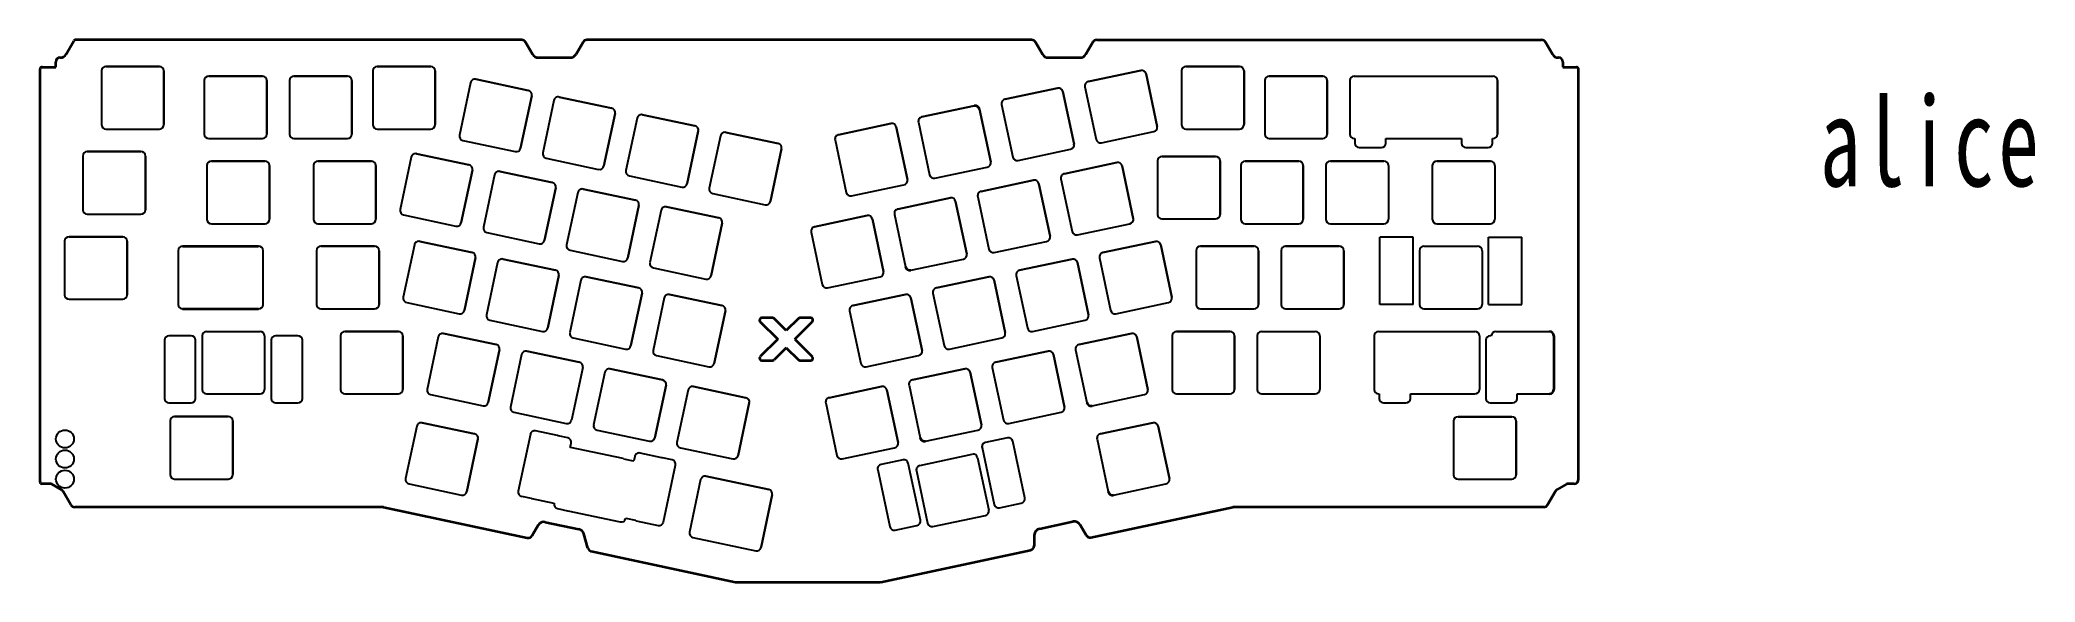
# Model space of a CAD drawing. Header units: millimetres. Extents: x 0 to 446, y 0 to 121.
import ezdxf

# ---------------------------------------------------------------- set-up
doc = ezdxf.new("R2010")
doc.units = ezdxf.units.MM
doc.layers.get('0').update_dxf_attribs({"lineweight": 35})
doc.styles.add('标准', font='', dxfattribs={"width": 0.667})
doc.styles.get('标准').set_extended_font_data('仿宋_gb2312')

msp = doc.modelspace()

# ---------------------------------------------------------------- linework, layer by layer
for p, q in [((5.86, 118.17), (7.57, 121.13)), ((107.81, 121.38), (8, 121.38)), ((108.67, 120.88), (110.24, 118.17)), ((119.96, 118.17), (121.53, 120.88)), ((221.91, 121.38), (122.39, 121.38)), ((222.77, 120.88), (224.34, 118.17)), ((234.06, 118.17), (235.63, 120.88)), ((236.49, 121.38), (336.01, 121.38)), ((336.87, 120.88), (338.44, 118.17)), ((3.53, 115.28), (3.53, 116.42)), ((4.53, 117.42), (4.56, 117.42)), ((111.54, 117.42), (118.66, 117.42)), ((225.64, 117.42), (232.76, 117.42)), ((339.74, 117.42), (339.77, 117.42)), ((340.77, 116.42), (340.77, 115.28)), ((0, 114.78), (0, 22.53)), ((0.5, 115.28), (3.53, 115.28)), ((340.77, 115.28), (343.8, 115.28)), ((344.3, 23.03), (344.3, 114.78)), ((161.17, 58.3), (165.09, 54.38)), ((163.94, 59.15), (161.52, 59.15)), ((167, 56.3), (164.29, 59.01)), ((169.71, 59.01), (167, 56.3)), ((168.92, 54.38), (172.83, 58.3)), ((172.48, 59.15), (170.07, 59.15)), ((165.09, 54.38), (161.17, 50.47)), ((168.92, 54.38), (172.83, 50.47)), ((161.52, 49.61), (163.94, 49.61)), ((167, 52.47), (164.29, 49.76)), ((167, 52.47), (169.71, 49.76)), ((170.07, 49.61), (172.48, 49.61)), ((2.19, 22.03), (0.5, 22.03)), ((2.69, 21.9), (4.83, 20.66)), ((6.93, 17.29), (5.19, 20.3)), ((339.13, 20.34), (337.37, 17.29)), ((341.56, 21.9), (339.5, 20.71)), ((343.3, 22.03), (342.06, 22.03)), ((76.67, 16.79), (7.8, 16.79)), ((76.87, 16.77), (109.06, 9.93)), ((113.09, 13.45), (120.59, 11.86)), ((223.68, 11.94), (231.15, 13.55)), ((235.18, 10.02), (266.93, 16.77)), ((336.51, 16.79), (267.13, 16.79)), ((111.48, 12.73), (110.14, 10.41)), ((122.63, 7.59), (121.72, 10.8)), ((222.5, 10.51), (222.44, 8.1)), ((234.11, 10.5), (232.76, 12.83)), ((123.38, 6.89), (155.67, 0.02)), ((188.13, 0.02), (221.65, 7.15)), ((155.88, 0), (187.92, 0))]:
    msp.add_line(p, q)
at = {"color": 0, "linetype": 'Continuous', "lineweight": 25}
for p, q in [((13.76, 114.42), (13.76, 102.42)), ((13.76, 114.42), (13.76, 102.42)), ((13.76, 114.42), (13.76, 102.42)), ((13.76, 114.42), (13.76, 102.42)), ((26.76, 115.42), (14.76, 115.42)), ((26.76, 115.42), (14.76, 115.42)), ((26.76, 115.42), (14.76, 115.42)), ((14.76, 115.42), (26.76, 115.42)), ((27.76, 102.42), (27.76, 114.42)), ((27.76, 102.42), (27.76, 114.42)), ((27.76, 102.42), (27.76, 114.42)), ((27.76, 114.42), (27.76, 102.42)), ((36.78, 112.28), (36.78, 100.28)), ((36.78, 112.28), (36.78, 100.28)), ((49.78, 113.28), (37.78, 113.28)), ((37.78, 113.28), (49.78, 113.28)), ((50.78, 100.28), (50.78, 112.28)), ((50.78, 112.28), (50.78, 100.28)), ((55.83, 112.28), (55.83, 100.28)), ((55.83, 112.28), (55.83, 100.28)), ((68.83, 113.28), (56.83, 113.28)), ((56.83, 113.28), (68.83, 113.28)), ((69.83, 100.28), (69.83, 112.28)), ((69.83, 112.28), (69.83, 100.28)), ((74.47, 114.42), (74.47, 102.42)), ((74.47, 114.42), (74.47, 102.42)), ((87.47, 115.42), (75.47, 115.42)), ((75.47, 115.42), (87.47, 115.42)), ((88.47, 102.42), (88.47, 114.42)), ((88.47, 114.42), (88.47, 102.42)), ((96.37, 111.78), (93.88, 100.04)), ((96.37, 111.78), (93.88, 100.04)), ((109.29, 110.06), (97.56, 112.55)), ((97.56, 112.55), (109.29, 110.06)), ((246.34, 114.53), (234.61, 112.04)), ((234.61, 112.04), (246.34, 114.53)), ((250.02, 102.02), (247.53, 113.76)), ((247.53, 113.76), (250.02, 102.02)), ((255.43, 114.42), (255.43, 102.42)), ((255.43, 114.42), (255.43, 102.42)), ((268.43, 115.42), (256.43, 115.42)), ((256.43, 115.42), (268.43, 115.42)), ((269.43, 102.42), (269.43, 114.42)), ((269.43, 114.42), (269.43, 102.42)), ((274.06, 112.28), (274.06, 100.28)), ((274.06, 112.28), (274.06, 100.28)), ((287.06, 113.28), (275.06, 113.28)), ((275.06, 113.28), (287.06, 113.28)), ((288.06, 100.28), (288.06, 112.28)), ((288.06, 112.28), (288.06, 100.28)), ((293.11, 112.28), (293.11, 100.28)), ((293.11, 112.28), (293.11, 100.28)), ((294.11, 113.28), (325.16, 113.28)), ((294.11, 113.28), (325.16, 113.28)), ((326.16, 100.28), (326.16, 112.28)), ((326.16, 112.28), (326.16, 100.28)), ((107.57, 97.13), (110.06, 108.87)), ((110.06, 108.87), (107.57, 97.13)), ((115, 107.82), (112.51, 96.08)), ((115, 107.82), (112.51, 96.08)), ((127.93, 106.1), (116.19, 108.59)), ((116.19, 108.59), (127.93, 106.1)), ((227.71, 110.57), (215.97, 108.08)), ((215.97, 108.08), (227.71, 110.57)), ((231.39, 98.06), (228.9, 109.8)), ((228.9, 109.8), (231.39, 98.06)), ((233.84, 110.85), (236.33, 99.11)), ((233.84, 110.85), (236.33, 99.11)), ((126.2, 93.17), (128.7, 104.91)), ((128.7, 104.91), (126.2, 93.17)), ((133.64, 103.86), (131.14, 92.12)), ((133.64, 103.86), (131.14, 92.12)), ((146.56, 102.14), (134.82, 104.63)), ((134.82, 104.63), (146.56, 102.14)), ((196.57, 102.93), (199.06, 91.19)), ((196.57, 102.93), (199.06, 91.19)), ((209.08, 106.61), (197.34, 104.12)), ((197.34, 104.12), (209.08, 106.61)), ((212.76, 94.1), (210.26, 105.84)), ((210.26, 105.84), (212.76, 94.1)), ((215.2, 106.89), (217.7, 95.15)), ((215.2, 106.89), (217.7, 95.15)), ((14.76, 101.42), (26.76, 101.42)), ((14.76, 101.42), (26.76, 101.42)), ((14.76, 101.42), (26.76, 101.42)), ((14.76, 101.42), (26.76, 101.42)), ((37.78, 99.28), (49.78, 99.28)), ((37.78, 99.28), (49.78, 99.28)), ((56.83, 99.28), (68.83, 99.28)), ((56.83, 99.28), (68.83, 99.28)), ((75.47, 101.42), (87.47, 101.42)), ((75.47, 101.42), (87.47, 101.42)), ((94.65, 98.86), (106.38, 96.36)), ((94.65, 98.86), (106.38, 96.36)), ((144.84, 89.21), (147.33, 100.95)), ((147.33, 100.95), (144.84, 89.21)), ((152.27, 99.9), (149.78, 88.16)), ((152.27, 99.9), (149.78, 88.16)), ((165.2, 98.17), (153.46, 100.67)), ((153.46, 100.67), (165.2, 98.17)), ((177.93, 98.97), (180.43, 87.23)), ((177.93, 98.97), (180.43, 87.23)), ((190.44, 102.65), (178.7, 100.15)), ((178.7, 100.15), (190.44, 102.65)), ((194.12, 90.14), (191.63, 101.88)), ((191.63, 101.88), (194.12, 90.14)), ((237.52, 98.34), (249.25, 100.84)), ((237.52, 98.34), (249.25, 100.84)), ((256.43, 101.42), (268.43, 101.42)), ((256.43, 101.42), (268.43, 101.42)), ((275.06, 99.28), (287.06, 99.28)), ((275.06, 99.28), (287.06, 99.28)), ((294.11, 99.28), (294.2, 99.28)), ((294.11, 99.28), (294.2, 99.28)), ((294.2, 99.28), (294.2, 98.28)), ((294.2, 99.28), (294.2, 98.28)), ((301.2, 98.28), (301.2, 99.28)), ((301.2, 99.28), (318.07, 99.28)), ((301.2, 98.28), (301.2, 99.28)), ((301.2, 99.28), (318.07, 99.28)), ((318.07, 99.28), (318.07, 98.28)), ((318.07, 99.28), (318.07, 98.28)), ((325.07, 98.28), (325.07, 99.28)), ((325.07, 99.28), (325.16, 99.28)), ((325.07, 98.28), (325.07, 99.28)), ((325.07, 99.28), (325.16, 99.28)), ((9.6, 95.37), (9.6, 83.37)), ((9.6, 95.37), (9.6, 83.37)), ((9.6, 95.37), (9.6, 83.37)), ((9.6, 95.37), (9.6, 83.37)), ((22.6, 96.37), (10.6, 96.37)), ((22.6, 96.37), (10.6, 96.37)), ((22.6, 96.37), (10.6, 96.37)), ((10.6, 96.37), (22.6, 96.37)), ((23.6, 83.37), (23.6, 95.37)), ((23.6, 83.37), (23.6, 95.37)), ((23.6, 83.37), (23.6, 95.37)), ((23.6, 95.37), (23.6, 83.37)), ((50.38, 94.23), (38.38, 94.23)), ((38.38, 94.23), (50.38, 94.23)), ((74.19, 94.23), (62.19, 94.23)), ((62.19, 94.23), (74.19, 94.23)), ((83.09, 95.13), (80.6, 83.39)), ((83.09, 95.13), (80.6, 83.39)), ((96.01, 93.41), (84.28, 95.9)), ((84.28, 95.9), (96.01, 93.41)), ((113.28, 94.9), (125.02, 92.4)), ((113.28, 94.9), (125.02, 92.4)), ((163.47, 85.25), (165.97, 96.99)), ((165.97, 96.99), (163.47, 85.25)), ((218.88, 94.38), (230.62, 96.88)), ((218.88, 94.38), (230.62, 96.88)), ((240.98, 93.92), (229.25, 91.43)), ((229.25, 91.43), (240.98, 93.92)), ((250.07, 94.29), (250.07, 82.29)), ((250.07, 94.29), (250.07, 82.29)), ((263.07, 95.29), (251.07, 95.29)), ((251.07, 95.29), (263.07, 95.29)), ((264.07, 82.29), (264.07, 94.29)), ((264.07, 94.29), (264.07, 82.29)), ((281.7, 94.23), (269.7, 94.23)), ((269.7, 94.23), (281.7, 94.23)), ((300.75, 94.23), (288.75, 94.23)), ((288.75, 94.23), (300.75, 94.23)), ((295.2, 97.28), (300.2, 97.28)), ((295.2, 97.28), (300.2, 97.28)), ((324.57, 94.23), (312.57, 94.23)), ((312.57, 94.23), (324.57, 94.23)), ((319.07, 97.28), (324.07, 97.28)), ((319.07, 97.28), (324.07, 97.28)), ((37.38, 93.23), (37.38, 81.23)), ((37.38, 93.23), (37.38, 81.23)), ((51.38, 81.23), (51.38, 93.23)), ((51.38, 93.23), (51.38, 81.23)), ((61.19, 93.23), (61.19, 81.23)), ((61.19, 93.23), (61.19, 81.23)), ((75.19, 81.23), (75.19, 93.23)), ((75.19, 93.23), (75.19, 81.23)), ((94.29, 80.48), (96.78, 92.22)), ((96.78, 92.22), (94.29, 80.48)), ((101.72, 91.17), (99.23, 79.43)), ((101.72, 91.17), (99.23, 79.43)), ((114.65, 89.45), (102.91, 91.94)), ((102.91, 91.94), (114.65, 89.45)), ((131.91, 90.94), (143.65, 88.44)), ((131.91, 90.94), (143.65, 88.44)), ((200.25, 90.42), (211.99, 92.92)), ((200.25, 90.42), (211.99, 92.92)), ((222.35, 89.96), (210.61, 87.47)), ((210.61, 87.47), (222.35, 89.96)), ((228.48, 90.24), (230.97, 78.5)), ((228.48, 90.24), (230.97, 78.5)), ((244.66, 81.41), (242.17, 93.15)), ((242.17, 93.15), (244.66, 81.41)), ((268.7, 93.23), (268.7, 81.23)), ((268.7, 93.23), (268.7, 81.23)), ((282.7, 81.23), (282.7, 93.23)), ((282.7, 93.23), (282.7, 81.23)), ((287.75, 93.23), (287.75, 81.23)), ((287.75, 93.23), (287.75, 81.23)), ((301.75, 93.23), (301.75, 81.23)), ((311.57, 93.23), (311.57, 81.23)), ((325.57, 93.23), (325.57, 81.23)), ((112.92, 76.52), (115.42, 88.26)), ((115.42, 88.26), (112.92, 76.52)), ((120.36, 87.21), (117.86, 75.47)), ((120.36, 87.21), (117.86, 75.47)), ((133.28, 85.49), (121.54, 87.98)), ((121.54, 87.98), (133.28, 85.49)), ((150.55, 86.98), (162.28, 84.48)), ((150.55, 86.98), (162.28, 84.48)), ((181.62, 86.46), (193.35, 88.96)), ((181.62, 86.46), (193.35, 88.96)), ((203.72, 86), (191.98, 83.51)), ((191.98, 83.51), (203.72, 86)), ((207.4, 73.49), (204.9, 85.23)), ((204.9, 85.23), (207.4, 73.49)), ((209.84, 86.28), (212.34, 74.54)), ((209.84, 86.28), (212.34, 74.54)), ((226.03, 77.45), (223.54, 89.19)), ((223.54, 89.19), (226.03, 77.45)), ((10.6, 82.37), (22.6, 82.37)), ((10.6, 82.37), (22.6, 82.37)), ((10.6, 82.37), (22.6, 82.37)), ((10.6, 82.37), (22.6, 82.37)), ((81.37, 82.21), (93.1, 79.71)), ((81.37, 82.21), (93.1, 79.71)), ((131.56, 72.56), (134.05, 84.3)), ((134.05, 84.3), (131.56, 72.56)), ((138.99, 83.25), (136.5, 71.51)), ((138.99, 83.25), (136.5, 71.51)), ((151.92, 81.52), (140.18, 84.02)), ((140.18, 84.02), (151.92, 81.52)), ((185.08, 82.04), (173.34, 79.54)), ((173.34, 79.54), (185.08, 82.04)), ((188.76, 69.53), (186.27, 81.27)), ((186.27, 81.27), (188.76, 69.53)), ((191.21, 82.32), (193.7, 70.58)), ((191.21, 82.32), (193.7, 70.58)), ((251.07, 81.29), (263.07, 81.29)), ((251.07, 81.29), (263.07, 81.29)), ((5.53, 76.32), (5.53, 64.32)), ((5.53, 76.32), (5.53, 64.32)), ((5.53, 76.32), (5.53, 64.32)), ((5.53, 76.32), (5.53, 64.32)), ((5.53, 76.32), (5.53, 64.32)), ((5.53, 76.32), (5.53, 64.32)), ((18.53, 77.32), (6.53, 77.32)), ((18.53, 77.32), (6.53, 77.32)), ((18.53, 77.32), (6.53, 77.32)), ((18.53, 77.32), (6.53, 77.32)), ((18.53, 77.32), (6.53, 77.32)), ((6.53, 77.32), (18.53, 77.32)), ((19.53, 64.32), (19.53, 76.32)), ((19.53, 64.32), (19.53, 76.32)), ((19.53, 64.32), (19.53, 76.32)), ((19.53, 64.32), (19.53, 76.32)), ((19.53, 64.32), (19.53, 76.32)), ((19.53, 76.32), (19.53, 64.32)), ((38.38, 80.23), (50.38, 80.23)), ((38.38, 80.23), (50.38, 80.23)), ((62.19, 80.23), (74.19, 80.23)), ((62.19, 80.23), (74.19, 80.23)), ((96.71, 73.78), (84.98, 76.27)), ((84.98, 76.27), (96.71, 73.78)), ((100, 78.25), (111.74, 75.75)), ((100, 78.25), (111.74, 75.75)), ((150.19, 68.6), (152.69, 80.34)), ((152.69, 80.34), (150.19, 68.6)), ((172.57, 78.36), (175.07, 66.62)), ((172.57, 78.36), (175.07, 66.62)), ((213.52, 73.77), (225.26, 76.27)), ((213.52, 73.77), (225.26, 76.27)), ((232.16, 77.73), (243.89, 80.23)), ((232.16, 77.73), (243.89, 80.23)), ((249.6, 76.27), (237.87, 73.78)), ((237.87, 73.78), (249.6, 76.27)), ((269.7, 80.23), (281.7, 80.23)), ((269.7, 80.23), (281.7, 80.23)), ((288.75, 80.23), (300.75, 80.23)), ((299.82, 62.18), (299.82, 77.18)), ((307.25, 77.18), (299.82, 77.18)), ((307.25, 62.18), (307.25, 77.18)), ((312.57, 80.23), (324.57, 80.23)), ((324.13, 62.18), (324.13, 77.18)), ((324.13, 77.18), (331.57, 77.18)), ((331.57, 62.18), (331.57, 77.18)), ((30.93, 74.18), (30.93, 62.18)), ((49.93, 62.18), (49.93, 74.18)), ((61.89, 74.18), (61.89, 62.18)), ((61.89, 74.18), (61.89, 62.18)), ((74.89, 75.18), (62.89, 75.18)), ((62.89, 75.18), (74.89, 75.18)), ((75.89, 62.18), (75.89, 74.18)), ((75.89, 74.18), (75.89, 62.18)), ((83.79, 75.5), (81.3, 63.76)), ((83.79, 75.5), (81.3, 63.76)), ((94.99, 60.85), (97.48, 72.59)), ((97.48, 72.59), (94.99, 60.85)), ((102.42, 71.54), (99.93, 59.8)), ((102.42, 71.54), (99.93, 59.8)), ((115.35, 69.82), (103.61, 72.31)), ((103.61, 72.31), (115.35, 69.82)), ((118.63, 74.29), (130.37, 71.79)), ((118.63, 74.29), (130.37, 71.79)), ((194.89, 69.81), (206.63, 72.31)), ((194.89, 69.81), (206.63, 72.31)), ((230.97, 72.31), (219.23, 69.82)), ((219.23, 69.82), (230.97, 72.31)), ((234.65, 59.8), (232.16, 71.54)), ((232.16, 71.54), (234.65, 59.8)), ((237.1, 72.59), (239.59, 60.85)), ((237.1, 72.59), (239.59, 60.85)), ((253.28, 63.76), (250.79, 75.5)), ((250.79, 75.5), (253.28, 63.76)), ((258.69, 74.18), (258.69, 62.18)), ((258.69, 74.18), (258.69, 62.18)), ((271.69, 75.18), (259.69, 75.18)), ((259.69, 75.18), (271.69, 75.18)), ((272.69, 62.18), (272.69, 74.18)), ((272.69, 74.18), (272.69, 62.18)), ((277.74, 74.18), (277.74, 62.18)), ((277.74, 74.18), (277.74, 62.18)), ((290.74, 75.18), (278.74, 75.18)), ((278.74, 75.18), (290.74, 75.18)), ((291.74, 62.18), (291.74, 74.18)), ((291.74, 74.18), (291.74, 62.18)), ((308.69, 74.18), (308.69, 62.18)), ((309.69, 75.18), (321.69, 75.18)), ((322.69, 74.18), (322.69, 62.18)), ((113.62, 56.89), (116.12, 68.63)), ((116.12, 68.63), (113.62, 56.89)), ((121.06, 67.58), (118.56, 55.84)), ((121.06, 67.58), (118.56, 55.84)), ((133.98, 65.86), (122.24, 68.35)), ((122.24, 68.35), (133.98, 65.86)), ((137.27, 70.33), (149, 67.83)), ((137.27, 70.33), (149, 67.83)), ((176.26, 65.85), (187.99, 68.35)), ((176.26, 65.85), (187.99, 68.35)), ((212.34, 68.35), (200.6, 65.86)), ((200.6, 65.86), (212.34, 68.35)), ((216.02, 55.84), (213.52, 67.58)), ((213.52, 67.58), (216.02, 55.84)), ((218.46, 68.63), (220.96, 56.89)), ((218.46, 68.63), (220.96, 56.89)), ((6.53, 63.32), (18.53, 63.32)), ((6.53, 63.32), (18.53, 63.32)), ((6.53, 63.32), (18.53, 63.32)), ((6.53, 63.32), (18.53, 63.32)), ((6.53, 63.32), (18.53, 63.32)), ((6.53, 63.32), (18.53, 63.32)), ((82.07, 62.58), (93.8, 60.08)), ((82.07, 62.58), (93.8, 60.08)), ((132.26, 52.93), (134.75, 64.67)), ((134.75, 64.67), (132.26, 52.93)), ((139.69, 63.62), (137.2, 51.88)), ((139.69, 63.62), (137.2, 51.88)), ((152.62, 61.89), (140.88, 64.39)), ((140.88, 64.39), (152.62, 61.89)), ((193.7, 64.39), (181.96, 61.89)), ((181.96, 61.89), (193.7, 64.39)), ((197.38, 51.88), (194.89, 63.62)), ((194.89, 63.62), (197.38, 51.88)), ((199.83, 64.67), (202.32, 52.93)), ((199.83, 64.67), (202.32, 52.93)), ((240.78, 60.08), (252.51, 62.58)), ((240.78, 60.08), (252.51, 62.58)), ((62.89, 61.18), (74.89, 61.18)), ((62.89, 61.18), (74.89, 61.18)), ((100.7, 58.62), (112.44, 56.12)), ((100.7, 58.62), (112.44, 56.12)), ((150.89, 48.97), (153.39, 60.71)), ((153.39, 60.71), (150.89, 48.97)), ((181.19, 60.71), (183.69, 48.97)), ((181.19, 60.71), (183.69, 48.97)), ((222.14, 56.12), (233.88, 58.62)), ((222.14, 56.12), (233.88, 58.62)), ((259.69, 61.18), (271.69, 61.18)), ((259.69, 61.18), (271.69, 61.18)), ((278.74, 61.18), (290.74, 61.18)), ((307.25, 62.18), (299.82, 62.18)), ((309.69, 61.18), (321.69, 61.18)), ((324.13, 62.18), (331.57, 62.18)), ((27.85, 54.13), (27.85, 41.13)), ((33.85, 55.13), (28.85, 55.13)), ((34.85, 41.13), (34.85, 54.13)), ((36.29, 55.13), (36.29, 43.13)), ((37.29, 56.13), (49.29, 56.13)), ((50.29, 55.13), (50.29, 43.13)), ((51.73, 54.13), (51.73, 41.13)), ((57.73, 55.13), (52.73, 55.13)), ((58.73, 41.13), (58.73, 54.13)), ((67.24, 55.13), (67.24, 43.13)), ((67.24, 55.13), (67.24, 43.13)), ((80.24, 56.13), (68.24, 56.13)), ((68.24, 56.13), (80.24, 56.13)), ((81.24, 43.13), (81.24, 55.13)), ((81.24, 55.13), (81.24, 43.13)), ((89.14, 54.89), (86.65, 43.15)), ((89.14, 54.89), (86.65, 43.15)), ((102.06, 53.17), (90.33, 55.66)), ((90.33, 55.66), (102.06, 53.17)), ((119.33, 54.66), (131.07, 52.16)), ((119.33, 54.66), (131.07, 52.16)), ((203.51, 52.16), (215.25, 54.66)), ((203.51, 52.16), (215.25, 54.66)), ((244.24, 55.66), (232.51, 53.17)), ((232.51, 53.17), (244.24, 55.66)), ((247.92, 43.15), (245.43, 54.89)), ((245.43, 54.89), (247.92, 43.15)), ((253.33, 55.13), (253.33, 43.13)), ((253.33, 55.13), (253.33, 43.13)), ((266.33, 56.13), (254.33, 56.13)), ((254.33, 56.13), (266.33, 56.13)), ((267.33, 43.13), (267.33, 55.13)), ((267.33, 55.13), (267.33, 43.13)), ((272.38, 55.13), (272.38, 43.13)), ((273.38, 56.13), (285.38, 56.13)), ((286.38, 55.13), (286.38, 43.13)), ((298.57, 55.13), (298.57, 43.13)), ((299.57, 56.13), (321.1, 56.13)), ((322.1, 55.13), (322.1, 43.13)), ((323.54, 54.13), (323.54, 41.13)), ((324.77, 55.13), (324.54, 55.13)), ((325.77, 56.13), (337.77, 56.13)), ((338.77, 55.13), (338.77, 43.13)), ((100.34, 40.24), (102.83, 51.98)), ((102.83, 51.98), (100.34, 40.24)), ((107.77, 50.93), (105.28, 39.19)), ((107.77, 50.93), (105.28, 39.19)), ((120.7, 49.21), (108.96, 51.7)), ((108.96, 51.7), (120.7, 49.21)), ((137.97, 50.7), (149.7, 48.2)), ((137.97, 50.7), (149.7, 48.2)), ((184.88, 48.2), (196.61, 50.7)), ((184.88, 48.2), (196.61, 50.7)), ((225.61, 51.7), (213.87, 49.21)), ((213.87, 49.21), (225.61, 51.7)), ((229.29, 39.19), (226.8, 50.93)), ((226.8, 50.93), (229.29, 39.19)), ((231.74, 51.98), (234.23, 40.24)), ((231.74, 51.98), (234.23, 40.24)), ((121.47, 48.02), (118.97, 36.28)), ((126.41, 46.97), (123.91, 35.23)), ((139.33, 45.25), (127.59, 47.74)), ((127.59, 47.74), (139.33, 45.25)), ((206.98, 47.74), (195.24, 45.25)), ((195.24, 45.25), (206.98, 47.74)), ((210.66, 35.23), (208.16, 46.97)), ((208.16, 46.97), (210.66, 35.23)), ((213.1, 48.02), (215.6, 36.28)), ((213.1, 48.02), (215.6, 36.28)), ((37.29, 42.13), (49.29, 42.13)), ((68.24, 42.13), (80.24, 42.13)), ((68.24, 42.13), (80.24, 42.13)), ((87.42, 41.97), (99.15, 39.47)), ((87.42, 41.97), (99.15, 39.47)), ((137.61, 32.32), (140.1, 44.06)), ((140.1, 44.06), (137.61, 32.32)), ((145.04, 43.01), (142.55, 31.27)), ((145.04, 43.01), (142.55, 31.27)), ((157.97, 41.28), (146.23, 43.78)), ((146.23, 43.78), (157.97, 41.28)), ((188.34, 43.78), (176.6, 41.28)), ((176.6, 41.28), (188.34, 43.78)), ((192.02, 31.27), (189.53, 43.01)), ((189.53, 43.01), (192.02, 31.27)), ((194.47, 44.06), (196.96, 32.32)), ((194.47, 44.06), (196.96, 32.32)), ((235.42, 39.47), (247.15, 41.97)), ((235.42, 39.47), (247.15, 41.97)), ((254.33, 42.13), (266.33, 42.13)), ((254.33, 42.13), (266.33, 42.13)), ((273.38, 42.13), (285.38, 42.13)), ((299.57, 42.13), (299.66, 42.13)), ((299.66, 42.13), (299.66, 41.13)), ((306.66, 41.13), (306.66, 42.13)), ((306.66, 42.13), (321.1, 42.13)), ((330.54, 41.13), (330.54, 42.13)), ((330.54, 42.13), (337.77, 42.13)), ((28.85, 40.13), (33.85, 40.13)), ((29.15, 36.08), (29.15, 24.08)), ((29.15, 36.08), (29.15, 24.08)), ((42.15, 37.08), (30.15, 37.08)), ((30.15, 37.08), (42.15, 37.08)), ((43.15, 24.08), (43.15, 36.08)), ((43.15, 36.08), (43.15, 24.08)), ((52.73, 40.13), (57.73, 40.13)), ((106.05, 38.01), (117.79, 35.51)), ((156.24, 28.36), (158.74, 40.1)), ((158.74, 40.1), (156.24, 28.36)), ((175.83, 40.1), (178.33, 28.36)), ((175.83, 40.1), (178.33, 28.36)), ((216.78, 35.51), (228.52, 38.01)), ((216.78, 35.51), (228.52, 38.01)), ((300.66, 40.13), (305.66, 40.13)), ((316.33, 36.03), (316.33, 24.03)), ((316.33, 36.03), (316.33, 24.03)), ((329.33, 37.03), (317.33, 37.03)), ((317.33, 37.03), (329.33, 37.03)), ((324.54, 40.13), (329.54, 40.13)), ((330.33, 24.03), (330.33, 36.03)), ((330.33, 36.03), (330.33, 24.03)), ((84.33, 34.9), (81.84, 23.16)), ((84.33, 34.9), (81.84, 23.16)), ((97.25, 33.18), (85.52, 35.67)), ((85.52, 35.67), (97.25, 33.18)), ((95.53, 20.25), (98.02, 31.99)), ((98.02, 31.99), (95.53, 20.25)), ((109.74, 33.09), (107.03, 20.37)), ((115.81, 32.82), (110.92, 33.86)), ((118.1, 32.32), (115.93, 32.78)), ((124.68, 34.05), (136.42, 31.55)), ((124.68, 34.05), (136.42, 31.55)), ((198.15, 31.55), (209.89, 34.05)), ((198.15, 31.55), (209.89, 34.05)), ((216.48, 32.32), (211.59, 31.28)), ((220.37, 18.84), (217.67, 31.55)), ((236.55, 31.99), (239.04, 20.25)), ((249.05, 35.67), (237.32, 33.18)), ((237.32, 33.18), (249.05, 35.67)), ((252.73, 23.16), (250.24, 34.9)), ((250.24, 34.9), (252.73, 23.16)), ((118.66, 30.16), (118.87, 31.14)), ((130.49, 27.65), (118.76, 30.14)), ((130.59, 27.62), (132.78, 27.16)), ((133.09, 28.12), (132.88, 27.13)), ((139.17, 27.85), (134.28, 28.89)), ((141.45, 27.36), (139.28, 27.82)), ((143.32, 30.09), (155.05, 27.59)), ((143.32, 30.09), (155.05, 27.59)), ((179.52, 27.59), (191.25, 30.09)), ((193.13, 27.36), (188.24, 26.32)), ((196.91, 26.12), (208.64, 28.61)), ((209.83, 27.84), (212.32, 16.1)), ((210.82, 30.1), (213.52, 17.38)), ((30.15, 23.08), (42.15, 23.08)), ((30.15, 23.08), (42.15, 23.08)), ((139.52, 13.46), (142.22, 26.17)), ((147.85, 22.94), (145.36, 11.2)), ((147.85, 22.94), (145.36, 11.2)), ((163.1, 20.72), (149.04, 23.71)), ((149.04, 23.71), (163.1, 20.72)), ((187.47, 25.13), (190.17, 12.42)), ((197.02, 13.87), (194.31, 26.59)), ((196.14, 24.93), (198.63, 13.19)), ((317.33, 23.03), (329.33, 23.03)), ((317.33, 23.03), (329.33, 23.03)), ((82.61, 21.98), (94.34, 19.48)), ((82.61, 21.98), (94.34, 19.48)), ((109.98, 18.72), (107.8, 19.18)), ((110.09, 18.69), (114.98, 17.65)), ((161.38, 7.79), (163.87, 19.53)), ((163.87, 19.53), (161.38, 7.79)), ((240.23, 19.48), (251.96, 21.98)), ((115.84, 16.45), (118.04, 15.98)), ((118.14, 15.96), (129.87, 13.46)), ((131.06, 14.24), (131.06, 14.23)), ((133.33, 13.76), (131.16, 14.22)), ((133.44, 13.73), (138.34, 12.69)), ((199.82, 12.42), (211.55, 14.92)), ((214.71, 16.61), (219.6, 17.65)), ((146.13, 10.01), (160.19, 7.02)), ((146.13, 10.01), (160.19, 7.02)), ((191.35, 11.65), (196.25, 12.69))]:
    msp.add_line(p, q, dxfattribs=at)
at = {"color": 0}
for p, q in [((31.93, 75.18), (48.93, 75.18)), ((31.93, 61.18), (48.93, 61.18)), ((338.77, 55.13), (338.77, 43.13))]:
    msp.add_line(p, q, dxfattribs=at)
at = {"color": 0, "linetype": 'Continuous', "lineweight": 25}
for centre in [(5.6, 32.05), (5.6, 27.55), (5.6, 23.05)]:
    msp.add_circle(centre, 2, dxfattribs=at)
for centre, radius, start, end in [((8, 120.88), 0.5, 90, 150), ((107.81, 120.38), 1, 30, 90), ((122.39, 120.38), 1, 90, 150), ((221.91, 120.38), 1, 30, 90), ((236.49, 120.38), 1, 90, 150), ((336.01, 120.38), 1, 30, 90), ((4.53, 116.42), 1, 90, 180), ((4.56, 118.92), 1.5, 270, 330), ((111.54, 118.92), 1.5, 210, 270), ((118.66, 118.92), 1.5, 270, 330), ((225.64, 118.92), 1.5, 210, 270), ((232.76, 118.92), 1.5, 270, 330), ((339.74, 118.92), 1.5, 210, 270), ((339.77, 116.42), 1, 0, 90), ((0.5, 114.78), 0.5, 90, 180), ((343.8, 114.78), 0.5, 360, 90), ((161.52, 58.65), 0.5, 90, 225.0033), ((163.94, 58.65), 0.5, 45.0033, 90), ((170.07, 58.65), 0.5, 90, 134.9967), ((172.48, 58.65), 0.5, 314.9967, 90), ((161.52, 50.11), 0.5, 134.9967, 270), ((163.94, 50.11), 0.5, 270, 314.9967), ((170.07, 50.11), 0.5, 225.0033, 270), ((172.48, 50.11), 0.5, 270, 45.0033), ((0.5, 22.53), 0.5, 180, 270), ((343.3, 23.03), 1, 270, 0), ((2.19, 21.03), 1, 60, 90), ((4.33, 19.8), 1, 30, 60), ((340, 19.84), 1, 120, 150), ((342.06, 21.03), 1, 90, 120), ((7.8, 17.79), 1, 210, 270), ((76.67, 15.79), 1, 78, 90), ((112.78, 11.98), 1.5, 78.0309, 150), ((231.47, 12.08), 1.5, 30, 102.1417), ((267.13, 15.79), 1, 90, 102), ((336.51, 17.79), 1, 270, 330), ((109.27, 10.91), 1, 258, 330), ((120.28, 10.39), 1.5, 15.7313, 78.0309), ((224, 10.47), 1.5, 102.1417, 178.6146), ((234.97, 11), 1, 210, 282), ((123.59, 7.86), 1, 195.7313, 258), ((221.44, 8.12), 1, 282, 358.6146), ((155.88, 1), 1, 258, 270), ((187.92, 1), 1, 270, 282)]:
    msp.add_arc(centre, radius, start, end)
for centre, start, end in [((14.76, 114.42), 90, 180), ((14.76, 114.42), 90, 180), ((14.76, 114.42), 90, 180), ((14.76, 114.42), 90, 180), ((26.76, 114.42), 0, 90), ((26.76, 114.42), 0, 90), ((26.76, 114.42), 0, 90), ((26.76, 114.42), 360, 90), ((37.78, 112.28), 90, 180), ((37.78, 112.28), 90, 180), ((49.78, 112.28), 0, 90), ((49.78, 112.28), 0, 90), ((56.83, 112.28), 90, 180), ((56.83, 112.28), 90, 180), ((68.83, 112.28), 0, 90), ((68.83, 112.28), 360, 90), ((75.47, 114.42), 90, 180), ((75.47, 114.42), 90, 180), ((87.47, 114.42), 360, 90), ((87.47, 114.42), 0, 90), ((97.35, 111.57), 78, 168), ((97.35, 111.57), 78, 168), ((234.81, 111.06), 102, 192), ((234.81, 111.06), 102, 192), ((246.55, 113.55), 12, 102), ((246.55, 113.55), 12, 102), ((256.43, 114.42), 90, 180), ((256.43, 114.42), 90, 180), ((268.43, 114.42), 0, 90), ((268.43, 114.42), 0, 90), ((275.06, 112.28), 90, 180), ((275.06, 112.28), 90, 180), ((287.06, 112.28), 0, 90), ((287.06, 112.28), 0, 90), ((294.11, 112.28), 90, 180), ((294.11, 112.28), 90, 180), ((294.11, 112.28), 90, 180), ((325.16, 112.28), 0, 90), ((325.16, 112.28), 0, 90), ((325.16, 112.28), 0, 90), ((109.09, 109.08), 348, 78), ((109.09, 109.08), 348, 78), ((115.98, 107.61), 78, 168), ((115.98, 107.61), 78, 168), ((216.18, 107.1), 102, 192), ((216.18, 107.1), 102, 192), ((227.92, 109.59), 12, 102), ((227.92, 109.59), 12, 102), ((127.72, 105.12), 348, 78), ((127.72, 105.12), 348, 78), ((134.62, 103.65), 78, 168), ((134.62, 103.65), 78, 168), ((197.55, 103.14), 102, 192), ((197.55, 103.14), 102, 192), ((209.28, 105.63), 12, 102), ((14.76, 102.42), 180, 270), ((14.76, 102.42), 180, 270), ((14.76, 102.42), 180, 270), ((14.76, 102.42), 180, 270), ((26.76, 102.42), 270, 0), ((26.76, 102.42), 270, 0), ((26.76, 102.42), 270, 0), ((26.76, 102.42), 270, 0), ((37.78, 100.28), 180, 270), ((37.78, 100.28), 180, 270), ((49.78, 100.28), 270, 0), ((49.78, 100.28), 270, 0), ((56.83, 100.28), 180, 270), ((56.83, 100.28), 180, 270), ((68.83, 100.28), 270, 0), ((68.83, 100.28), 270, 0), ((75.47, 102.42), 180, 270), ((75.47, 102.42), 180, 270), ((87.47, 102.42), 270, 0), ((87.47, 102.42), 270, 0), ((94.85, 99.84), 168, 258), ((94.85, 99.84), 168, 258), ((146.35, 101.16), 348, 78), ((146.35, 101.16), 348, 78), ((153.25, 99.69), 78, 168), ((153.25, 99.69), 78, 168), ((178.91, 99.18), 102, 192), ((178.91, 99.18), 102, 192), ((190.65, 101.67), 12, 102), ((190.65, 101.67), 12, 102), ((237.31, 99.32), 192, 282), ((237.31, 99.32), 192, 282), ((249.05, 101.82), 282, 12), ((249.05, 101.82), 282, 12), ((256.43, 102.42), 180, 270), ((256.43, 102.42), 180, 270), ((268.43, 102.42), 270, 0), ((268.43, 102.42), 270, 0), ((275.06, 100.28), 180, 270), ((275.06, 100.28), 180, 270), ((287.06, 100.28), 270, 0), ((287.06, 100.28), 270, 0), ((294.11, 100.28), 180, 270), ((294.11, 100.28), 180, 270), ((294.11, 100.28), 180, 270), ((295.2, 98.28), 180, 270), ((295.2, 98.28), 180, 270), ((300.2, 98.28), 270, 0), ((300.2, 98.28), 270, 0), ((319.07, 98.28), 180, 270), ((319.07, 98.28), 180, 270), ((324.07, 98.28), 270, 0), ((324.07, 98.28), 270, 0), ((325.16, 100.28), 270, 0), ((325.16, 100.28), 270, 0), ((325.16, 100.28), 270, 0), ((10.6, 95.37), 90, 180), ((10.6, 95.37), 90, 180), ((10.6, 95.37), 90, 180), ((10.6, 95.37), 90, 180), ((22.6, 95.37), 360, 90), ((22.6, 95.37), 0, 90), ((22.6, 95.37), 0, 90), ((22.6, 95.37), 0, 90), ((38.38, 93.23), 90, 180), ((38.38, 93.23), 90, 180), ((50.38, 93.23), 0, 90), ((50.38, 93.23), 0, 90), ((62.19, 93.23), 90, 180), ((62.19, 93.23), 90, 180), ((74.19, 93.23), 0, 90), ((74.19, 93.23), 0, 90), ((84.07, 94.92), 78, 168), ((84.07, 94.92), 78, 168), ((106.59, 97.34), 258, 348), ((106.59, 97.34), 258, 348), ((113.49, 95.88), 168, 258), ((113.49, 95.88), 168, 258), ((164.99, 97.2), 348, 78), ((164.99, 97.2), 348, 78), ((211.78, 93.89), 282, 12), ((211.78, 93.89), 282, 12), ((218.67, 95.36), 192, 282), ((218.67, 95.36), 192, 282), ((230.41, 97.86), 282, 12), ((230.41, 97.86), 282, 12), ((241.19, 92.94), 12, 102), ((241.19, 92.94), 12, 102), ((251.07, 94.29), 90, 180), ((251.07, 94.29), 90, 180), ((263.07, 94.29), 0, 90), ((263.07, 94.29), 360, 90), ((269.7, 93.23), 90, 180), ((269.7, 93.23), 90, 180), ((281.7, 93.23), 0, 90), ((281.7, 93.23), 0, 90), ((288.75, 93.23), 90, 180), ((288.75, 93.23), 90, 180), ((300.75, 93.23), 0, 90), ((300.75, 93.23), 0, 90), ((312.57, 93.23), 90, 180), ((312.57, 93.23), 90, 180), ((324.57, 93.23), 0, 90), ((324.57, 93.23), 0, 90), ((95.81, 92.43), 348, 78), ((95.81, 92.43), 348, 78), ((102.7, 90.96), 78, 168), ((102.7, 90.96), 78, 168), ((114.44, 88.47), 348, 78), ((114.44, 88.47), 348, 78), ((125.23, 93.38), 258, 348), ((125.23, 93.38), 258, 348), ((132.12, 91.91), 168, 258), ((132.12, 91.91), 168, 258), ((193.15, 89.93), 282, 12), ((193.15, 89.93), 282, 12), ((200.04, 91.4), 192, 282), ((200.04, 91.4), 192, 282), ((222.56, 88.98), 12, 102), ((222.56, 88.98), 12, 102), ((229.45, 90.45), 102, 192), ((229.45, 90.45), 102, 192), ((121.34, 87), 78, 168), ((121.34, 87), 78, 168), ((133.07, 84.51), 348, 78), ((133.07, 84.51), 348, 78), ((143.86, 89.42), 258, 348), ((143.86, 89.42), 258, 348), ((150.75, 87.95), 168, 258), ((150.75, 87.95), 168, 258), ((162.49, 85.46), 258, 348), ((162.49, 85.46), 258, 348), ((181.41, 87.44), 192, 282), ((181.41, 87.44), 192, 282), ((203.92, 85.02), 12, 102), ((203.92, 85.02), 12, 102), ((210.82, 86.49), 102, 192), ((210.82, 86.49), 102, 192), ((10.6, 83.37), 180, 270), ((10.6, 83.37), 180, 270), ((10.6, 83.37), 180, 270), ((10.6, 83.37), 180, 270), ((22.6, 83.37), 270, 0), ((22.6, 83.37), 270, 360), ((22.6, 83.37), 270, 360), ((22.6, 83.37), 270, 0), ((38.38, 81.23), 180, 270), ((38.38, 81.23), 180, 270), ((50.38, 81.23), 270, 0), ((50.38, 81.23), 270, 0), ((62.19, 81.23), 180, 270), ((62.19, 81.23), 180, 270), ((74.19, 81.23), 270, 0), ((74.19, 81.23), 270, 0), ((81.57, 83.19), 168, 258), ((81.57, 83.19), 168, 258), ((93.31, 80.69), 258, 348), ((93.31, 80.69), 258, 348), ((139.97, 83.04), 78, 168), ((139.97, 83.04), 78, 168), ((151.71, 80.55), 348, 78), ((151.71, 80.55), 348, 78), ((185.29, 81.06), 12, 102), ((185.29, 81.06), 12, 102), ((192.19, 82.53), 102, 192), ((192.19, 82.53), 102, 192), ((243.69, 81.21), 282, 12), ((243.69, 81.21), 282, 12), ((251.07, 82.29), 180, 270), ((251.07, 82.29), 180, 270), ((263.07, 82.29), 270, 0), ((263.07, 82.29), 270, 0), ((269.7, 81.23), 180, 270), ((269.7, 81.23), 180, 270), ((281.7, 81.23), 270, 0), ((281.7, 81.23), 270, 0), ((288.75, 81.23), 180, 270), ((288.75, 81.23), 180, 270), ((300.75, 81.23), 270, 0), ((312.57, 81.23), 180, 270), ((324.57, 81.23), 270, 0), ((6.53, 76.32), 90, 180), ((6.53, 76.32), 90, 180), ((6.53, 76.32), 90, 180), ((6.53, 76.32), 90, 180), ((6.53, 76.32), 90, 180), ((6.53, 76.32), 90, 180), ((18.53, 76.32), 0, 90), ((18.53, 76.32), 360, 90), ((18.53, 76.32), 360, 90), ((18.53, 76.32), 360, 90), ((18.53, 76.32), 360, 90), ((18.53, 76.32), 0, 90), ((84.77, 75.29), 78, 168), ((84.77, 75.29), 78, 168), ((100.21, 79.23), 168, 258), ((100.21, 79.23), 168, 258), ((111.95, 76.73), 258, 348), ((111.95, 76.73), 258, 348), ((173.55, 78.57), 102, 192), ((173.55, 78.57), 102, 192), ((225.05, 77.25), 282, 12), ((225.05, 77.25), 282, 12), ((231.95, 78.71), 192, 282), ((231.95, 78.71), 192, 282), ((249.81, 75.29), 12, 102), ((249.81, 75.29), 12, 102), ((31.93, 74.18), 90, 180), ((48.93, 74.18), 360, 90), ((62.89, 74.18), 90, 180), ((62.89, 74.18), 90, 180), ((74.89, 74.18), 0, 90), ((74.89, 74.18), 0, 90), ((96.51, 72.8), 348, 78), ((96.51, 72.8), 348, 78), ((103.4, 71.33), 78, 168), ((103.4, 71.33), 78, 168), ((118.84, 75.26), 168, 258), ((118.84, 75.26), 168, 258), ((130.58, 72.77), 258, 348), ((130.58, 72.77), 258, 348), ((137.47, 71.3), 168, 258), ((137.47, 71.3), 168, 258), ((206.42, 73.28), 282, 12), ((206.42, 73.28), 282, 12), ((213.31, 74.75), 192, 282), ((213.31, 74.75), 192, 282), ((231.18, 71.33), 12, 102), ((231.18, 71.33), 12, 102), ((238.07, 72.8), 102, 192), ((238.07, 72.8), 102, 192), ((259.69, 74.18), 90, 180), ((259.69, 74.18), 90, 180), ((271.69, 74.18), 0, 90), ((271.69, 74.18), 0, 90), ((278.74, 74.18), 90, 180), ((278.74, 74.18), 90, 180), ((290.74, 74.18), 0, 90), ((290.74, 74.18), 0, 90), ((309.69, 74.18), 90, 180), ((321.69, 74.18), 0, 90), ((115.14, 68.84), 348, 78), ((115.14, 68.84), 348, 78), ((122.04, 67.37), 78, 168), ((122.04, 67.37), 78, 168), ((149.21, 68.81), 258, 348), ((149.21, 68.81), 258, 348), ((187.79, 69.32), 282, 12), ((187.79, 69.32), 282, 12), ((194.68, 70.79), 192, 282), ((212.54, 67.37), 12, 102), ((212.54, 67.37), 12, 102), ((219.44, 68.84), 102, 192), ((219.44, 68.84), 102, 192), ((6.53, 64.32), 180, 270), ((6.53, 64.32), 180, 270), ((6.53, 64.32), 180, 270), ((6.53, 64.32), 180, 270), ((6.53, 64.32), 180, 270), ((6.53, 64.32), 180, 270), ((18.53, 64.32), 270, 0), ((18.53, 64.32), 270, 0), ((18.53, 64.32), 270, 0), ((18.53, 64.32), 270, 0), ((18.53, 64.32), 270, 0), ((18.53, 64.32), 270, 0), ((82.27, 63.56), 168, 258), ((82.27, 63.56), 168, 258), ((133.77, 64.88), 348, 78), ((133.77, 64.88), 348, 78), ((140.67, 63.41), 78, 168), ((140.67, 63.41), 78, 168), ((176.05, 66.83), 192, 282), ((176.05, 66.83), 192, 282), ((193.91, 63.41), 12, 102), ((193.91, 63.41), 12, 102), ((200.81, 64.88), 102, 192), ((200.81, 64.88), 102, 192), ((252.31, 63.56), 282, 12), ((252.31, 63.56), 282, 12), ((31.93, 62.18), 180, 270), ((48.93, 62.18), 270, 0), ((62.89, 62.18), 180, 270), ((62.89, 62.18), 180, 270), ((74.89, 62.18), 270, 360), ((74.89, 62.18), 270, 360), ((94.01, 61.06), 258, 348), ((94.01, 61.06), 258, 348), ((100.91, 59.6), 168, 258), ((100.91, 59.6), 168, 258), ((152.41, 60.92), 348, 78), ((152.41, 60.92), 348, 78), ((182.17, 60.92), 102, 192), ((182.17, 60.92), 102, 192), ((233.67, 59.6), 282, 12), ((233.67, 59.6), 282, 12), ((240.57, 61.06), 192, 282), ((240.57, 61.06), 192, 282), ((259.69, 62.18), 180, 270), ((259.69, 62.18), 180, 270), ((271.69, 62.18), 270, 360), ((271.69, 62.18), 270, 360), ((278.74, 62.18), 180, 270), ((278.74, 62.18), 180, 270), ((290.74, 62.18), 270, 360), ((309.69, 62.18), 180, 270), ((321.69, 62.18), 270, 360), ((28.85, 54.13), 90, 180), ((33.85, 54.13), 0, 90), ((37.29, 55.13), 90, 180), ((49.29, 55.13), 0, 90), ((52.73, 54.13), 90, 180), ((57.73, 54.13), 0, 90), ((68.24, 55.13), 90, 180), ((68.24, 55.13), 90, 180), ((80.24, 55.13), 360, 90), ((80.24, 55.13), 0, 90), ((90.12, 54.68), 78, 168), ((90.12, 54.68), 78, 168), ((112.65, 57.1), 258, 348), ((112.65, 57.1), 258, 348), ((119.54, 55.63), 168, 258), ((119.54, 55.63), 168, 258), ((215.04, 55.63), 282, 12), ((215.04, 55.63), 282, 12), ((221.93, 57.1), 192, 282), ((221.93, 57.1), 192, 282), ((244.45, 54.68), 12, 102), ((244.45, 54.68), 12, 102), ((254.33, 55.13), 90, 180), ((254.33, 55.13), 90, 180), ((266.33, 55.13), 0, 90), ((266.33, 55.13), 360, 90), ((273.38, 55.13), 90, 180), ((285.38, 55.13), 360, 90), ((299.57, 55.13), 90, 180), ((321.1, 55.13), 360, 90), ((324.54, 54.13), 90, 180), ((325.77, 55.13), 90, 180), ((337.77, 55.13), 0, 90), ((101.86, 52.19), 348, 78), ((101.86, 52.19), 348, 78), ((108.75, 50.72), 78, 168), ((108.75, 50.72), 78, 168), ((120.49, 48.23), 348, 78), ((120.49, 48.23), 348, 78), ((131.28, 53.14), 258, 348), ((131.28, 53.14), 258, 348), ((138.17, 51.67), 168, 258), ((138.17, 51.67), 168, 258), ((196.41, 51.67), 282, 12), ((196.41, 51.67), 282, 12), ((203.3, 53.14), 192, 282), ((203.3, 53.14), 192, 282), ((214.08, 48.23), 102, 192), ((214.08, 48.23), 102, 192), ((225.82, 50.72), 12, 102), ((225.82, 50.72), 12, 102), ((232.71, 52.19), 102, 192), ((232.71, 52.19), 102, 192), ((127.39, 46.76), 78, 168), ((127.39, 46.76), 78, 168), ((139.12, 44.27), 348, 78), ((139.12, 44.27), 348, 78), ((149.91, 49.18), 258, 348), ((149.91, 49.18), 258, 348), ((184.67, 49.18), 192, 282), ((184.67, 49.18), 192, 282), ((195.45, 44.27), 102, 192), ((195.45, 44.27), 102, 192), ((207.18, 46.76), 12, 102), ((207.18, 46.76), 12, 102), ((28.85, 41.13), 180, 270), ((33.85, 41.13), 270, 360), ((37.29, 43.13), 180, 270), ((49.29, 43.13), 270, 0), ((52.73, 41.13), 180, 270), ((57.73, 41.13), 270, 0), ((68.24, 43.13), 180, 270), ((68.24, 43.13), 180, 270), ((80.24, 43.13), 270, 0), ((80.24, 43.13), 270, 0), ((87.62, 42.95), 168, 258), ((87.62, 42.95), 168, 258), ((99.36, 40.45), 258, 348), ((99.36, 40.45), 258, 348), ((146.02, 42.8), 78, 168), ((146.02, 42.8), 78, 168), ((157.76, 40.31), 348, 78), ((157.76, 40.31), 348, 78), ((176.81, 40.31), 102, 192), ((176.81, 40.31), 102, 192), ((188.55, 42.8), 12, 102), ((188.55, 42.8), 12, 102), ((235.21, 40.45), 192, 282), ((246.95, 42.95), 282, 12), ((246.95, 42.95), 282, 12), ((254.33, 43.13), 180, 270), ((254.33, 43.13), 180, 270), ((266.33, 43.13), 270, 0), ((266.33, 43.13), 270, 360), ((273.38, 43.13), 180, 270), ((285.38, 43.13), 270, 360), ((299.57, 43.13), 180, 270), ((300.66, 41.13), 180, 270), ((305.66, 41.13), 270, 360), ((321.1, 43.13), 270, 0), ((324.54, 41.13), 180, 270), ((329.54, 41.13), 270, 360), ((337.77, 43.13), 270, 0), ((30.15, 36.08), 90, 180), ((30.15, 36.08), 90, 180), ((42.15, 36.08), 0, 90), ((42.15, 36.08), 0, 90), ((106.26, 38.99), 168, 258), ((106.26, 38.99), 168, 258), ((118, 36.49), 258, 348), ((216.57, 36.49), 192, 282), ((216.57, 36.49), 192, 282), ((228.31, 38.99), 282, 12), ((228.31, 38.99), 282, 12), ((317.33, 36.03), 90, 180), ((317.33, 36.03), 90, 180), ((329.33, 36.03), 0, 90), ((329.33, 36.03), 0, 90), ((85.31, 34.69), 78, 168), ((85.31, 34.69), 78, 168), ((97.05, 32.2), 348, 78), ((97.05, 32.2), 348, 78), ((110.71, 32.88), 78, 168), ((115.61, 31.84), 71.1626, 78), ((117.89, 31.34), 348, 78), ((124.89, 35.02), 168, 258), ((136.63, 32.53), 258, 348), ((136.63, 32.53), 258, 348), ((143.52, 31.06), 168, 258), ((143.52, 31.06), 168, 258), ((191.05, 31.06), 282, 12), ((197.94, 32.53), 192, 282), ((209.68, 35.02), 282, 12), ((209.68, 35.02), 282, 12), ((211.8, 30.3), 102, 192), ((216.69, 31.34), 12, 102), ((237.52, 32.2), 102, 192), ((237.52, 32.2), 102, 192), ((249.26, 34.69), 12, 102), ((249.26, 34.69), 12, 102), ((118.55, 29.17), 78, 83.416), ((130.28, 26.67), 72.4952, 78), ((132.58, 26.18), 72.2962, 78), ((134.07, 27.91), 78, 168), ((138.96, 26.87), 71.1626, 78), ((141.25, 26.38), 348, 78), ((155.26, 28.57), 258, 348), ((155.26, 28.57), 258, 348), ((179.31, 28.57), 192, 282), ((179.31, 28.57), 192, 282), ((193.33, 26.38), 12, 102), ((208.85, 27.63), 12, 102), ((30.15, 24.08), 180, 270), ((30.15, 24.08), 180, 270), ((42.15, 24.08), 270, 0), ((42.15, 24.08), 270, 360), ((82.81, 22.96), 168, 258), ((82.81, 22.96), 168, 258), ((148.83, 22.73), 78, 168), ((148.83, 22.73), 78, 168), ((188.44, 25.34), 102, 192), ((197.11, 25.14), 102, 192), ((251.76, 22.96), 282, 12), ((251.76, 22.96), 282, 12), ((317.33, 24.03), 180, 270), ((317.33, 24.03), 180, 270), ((329.33, 24.03), 270, 360), ((329.33, 24.03), 270, 360), ((94.55, 20.46), 258, 348), ((94.55, 20.46), 258, 348), ((108.01, 20.16), 168, 258), ((110.3, 19.67), 251.1626, 258), ((162.9, 19.74), 348, 78), ((162.9, 19.74), 348, 78), ((219.39, 18.63), 282, 12), ((115.19, 18.63), 258, 263.416), ((116.05, 17.43), 168.0084, 258), ((118.34, 16.94), 252.4952, 258), ((130.08, 14.44), 258, 348), ((131.37, 15.2), 252.2962, 258), ((133.65, 14.7), 251.1626, 258), ((138.54, 13.66), 258, 348), ((196.04, 13.66), 282, 12), ((211.35, 15.9), 282, 12), ((214.5, 17.59), 192, 282), ((146.34, 10.99), 168, 258), ((146.34, 10.99), 168, 258), ((191.15, 12.62), 192, 282), ((199.61, 13.4), 192, 282), ((160.4, 8), 258, 348), ((160.4, 8), 258, 348)]:
    msp.add_arc(centre, 1, start, end, dxfattribs=at)
at = {"color": 0}
for centre, start, end in [((209.28, 105.63), 12, 102), ((194.68, 70.79), 192, 282), ((337.77, 55.13), 0, 90), ((235.21, 40.45), 192, 282), ((337.77, 43.13), 270, 0), ((197.94, 32.53), 192, 282), ((240.02, 20.46), 192, 282)]:
    msp.add_arc(centre, 1, start, end, dxfattribs=at)

# ---------------------------------------------------------------- texts
at = {"insert": (398.29, 108.6), "char_height": 20, "width": 129.3793, "attachment_point": 1, "line_spacing_factor": 1.15057, "style": '标准'}
msp.add_mtext('\\T1.1;{\\fsimhei|b0|i0|c134|p49;alice\\P}', dxfattribs=at)

doc.saveas('drawing.dxf')
